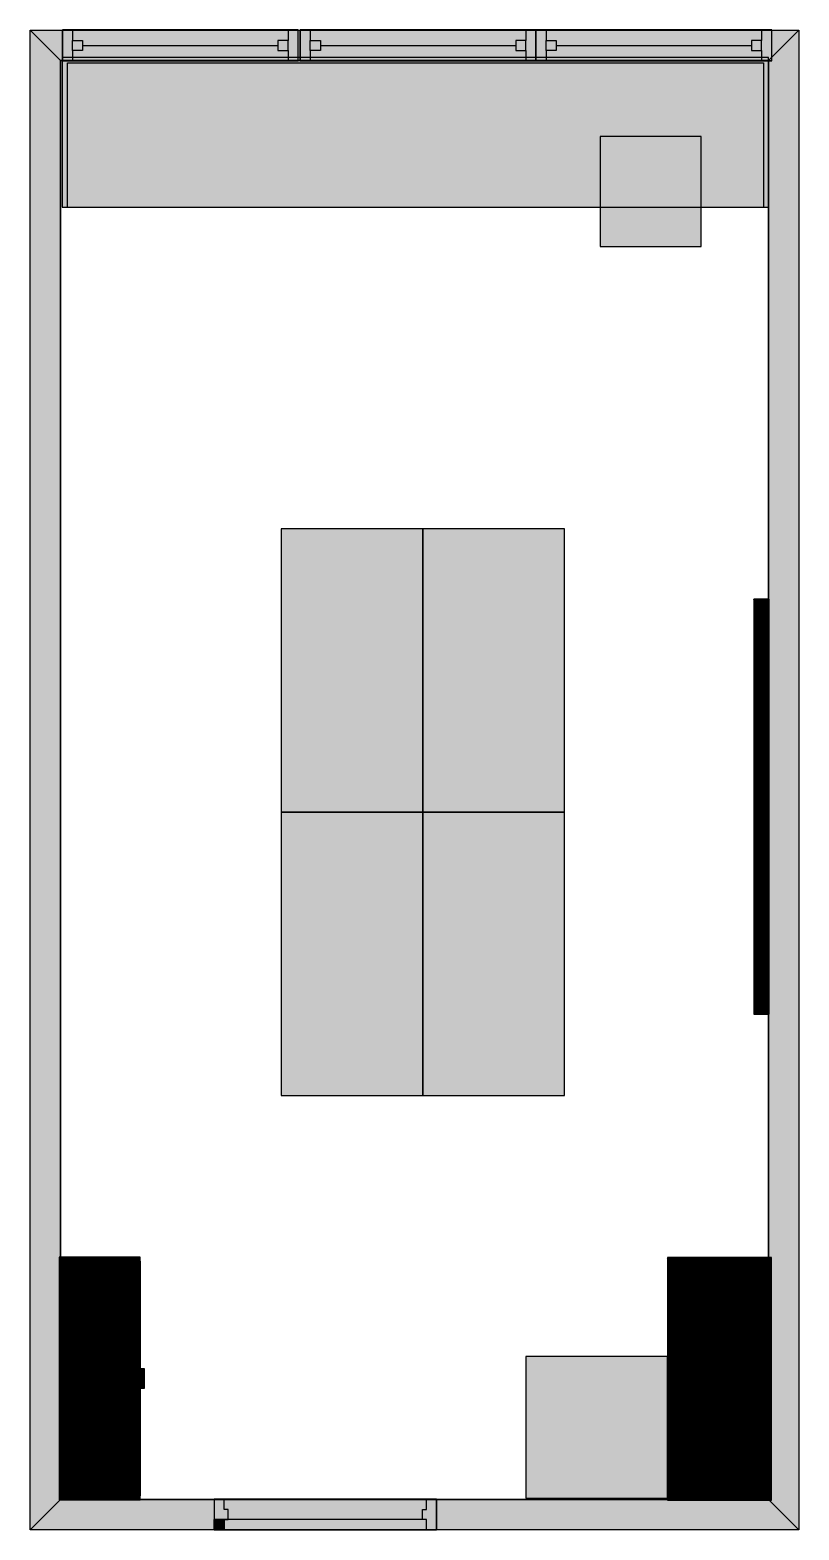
# Model space of a CAD drawing. Extents: x 200 to 4000, y 1055 to 8469.
import ezdxf

# ---------------------------------------------------------------- set-up
doc = ezdxf.new("R2010")
doc.units = 0
doc.header["$MEASUREMENT"] = 0
for name, color, linetype in [('MOUNTABLE', 7, 'CONTINUOUS'), ('OBSTACLE', 7, 'CONTINUOUS'), ('OCCUPIED', 7, 'CONTINUOUS'), ('WALL', 7, 'CONTINUOUS')]:
    doc.layers.add(name, color=color, linetype=linetype)
pattern_1 = [(45, (0, 0), (-2.2352, 2.2352), [])]

msp = doc.modelspace()

# ---------------------------------------------------------------- hatches: boundary and pattern name
at = {"layer": 'MOUNTABLE'}
msp.add_hatch(color=251, dxfattribs=at).paths.add_polyline_path([(3017.1, 7399.3), (3517.1, 7399.3), (3517.1, 7943), (3017.1, 7943)])
at = {"layer": 'OBSTACLE'}
h = msp.add_hatch(color=49, dxfattribs=at)
h.paths.add_polyline_path([(360.4, 8317.9), (360.4, 8467.9), (410.4, 8467.9), (410.4, 8417.9), (410.4, 8367.9), (410.4, 8317.9)])
h.paths.add_polyline_path([(1525.4, 8317.9), (1525.4, 8467.9), (1475.4, 8467.9), (1475.4, 8417.9), (1475.4, 8367.9), (1475.4, 8317.9)])
h = msp.add_hatch(color=49, dxfattribs=at)
h.paths.add_polyline_path([(1535.4, 8317.9), (1535.4, 8467.9), (1585.4, 8467.9), (1585.4, 8417.9), (1585.4, 8367.9), (1585.4, 8317.9)])
h.paths.add_polyline_path([(2700.4, 8317.9), (2700.4, 8467.9), (2650.4, 8467.9), (2650.4, 8417.9), (2650.4, 8367.9), (2650.4, 8317.9)])
h = msp.add_hatch(color=49, dxfattribs=at)
h.paths.add_polyline_path([(2700.4, 8317.9), (2700.4, 8467.9), (2750.4, 8467.9), (2750.4, 8417.9), (2750.4, 8367.9), (2750.4, 8317.9)])
h.paths.add_polyline_path([(3865.4, 8317.9), (3865.4, 8467.9), (3815.4, 8467.9), (3815.4, 8417.9), (3815.4, 8367.9), (3815.4, 8317.9)])
h = msp.add_hatch(color=49, dxfattribs=at)
h.paths.add_polyline_path([(410.4, 8417.9), (460.4, 8417.9), (460.4, 8367.9), (410.4, 8367.9)])
h.paths.add_polyline_path([(1475.4, 8417.9), (1425.4, 8417.9), (1425.4, 8367.9), (1475.4, 8367.9)])
h = msp.add_hatch(color=49, dxfattribs=at)
h.paths.add_polyline_path([(1585.4, 8417.9), (1635.4, 8417.9), (1635.4, 8367.9), (1585.4, 8367.9)])
h.paths.add_polyline_path([(2650.4, 8417.9), (2600.4, 8417.9), (2600.4, 8367.9), (2650.4, 8367.9)])
h = msp.add_hatch(color=49, dxfattribs=at)
h.paths.add_polyline_path([(2750.4, 8417.9), (2800.4, 8417.9), (2800.4, 8367.9), (2750.4, 8367.9)])
h.paths.add_polyline_path([(3815.4, 8417.9), (3765.4, 8417.9), (3765.4, 8367.9), (3815.4, 8367.9)])
h = msp.add_hatch(dxfattribs=at)
h.set_pattern_fill('ANSI31', scale=25.4, style=0)
h.set_pattern_definition(pattern_1)
h.paths.add_polyline_path([(3777.5, 3605.4), (3852.5, 3605.4), (3852.5, 5655.4), (3777.5, 5655.4)], flags=0)
h = msp.add_hatch(dxfattribs=at)
h.set_pattern_fill('ANSI31', scale=25.4, style=0)
h.set_pattern_definition(pattern_1)
h.paths.add_polyline_path([(345, 1204), (745, 1204), (745, 2404), (345, 2404)], flags=0)
h = msp.add_hatch(dxfattribs=at)
h.set_pattern_fill('ANSI31', scale=25.4, style=0)
h.set_pattern_definition(pattern_1)
h.paths.add_polyline_path([(745, 1754), (745, 1854), (765, 1854), (765, 1754)], flags=0)
h.paths.add_polyline_path([(365, 1224), (365, 2384), (745, 2384), (745, 1224)], flags=0)
h = msp.add_hatch(dxfattribs=at)
h.set_pattern_fill('ANSI31', scale=25.4, style=0)
h.set_pattern_definition(pattern_1)
h.paths.add_polyline_path([(3350, 1202.5), (3865, 1202.5), (3865, 2402.5), (3350, 2402.5)], flags=0)
h = msp.add_hatch(color=49, dxfattribs=at)
h.paths.add_polyline_path([(1110.2, 1206.3), (1110.2, 1056.3), (1160.2, 1056.3), (1160.2, 1106.3), (1160.2, 1156.3), (1160.2, 1206.3)])
h.paths.add_polyline_path([(2209.8, 1206.3), (2209.8, 1056.3), (2159.8, 1056.3), (2159.8, 1106.3), (2159.8, 1156.3), (2159.8, 1206.3)])
h = msp.add_hatch(color=49, dxfattribs=at)
h.paths.add_polyline_path([(1160.2, 1106.3), (1180.2, 1106.3), (1180.2, 1156.3), (1160.2, 1156.3)])
h.paths.add_polyline_path([(2159.8, 1106.3), (2139.8, 1106.3), (2139.8, 1156.3), (2159.8, 1156.3)])
for points in [[(1109.8, 1056.3), (2159.8, 1056.3), (2159.8, 1106.3), (1109.8, 1106.3)], [(1109.8, 1106.3), (1160.2, 1106.3), (1160.2, 1056.3), (1109.8, 1056.3)]]:
    msp.add_hatch(color=49, dxfattribs=at).paths.add_polyline_path(points)
at = {"layer": 'OCCUPIED'}
for points in [[(360, 8332.5), (360, 7593), (3850, 7593), (3850, 8332.5)], [(1442.1, 4603.2), (2142.1, 4603.2), (2142.1, 6003.2), (1442.1, 6003.2)], [(2142.1, 4603.2), (2842.1, 4603.2), (2842.1, 6003.2), (2142.1, 6003.2)], [(1442.1, 3203.2), (2142.1, 3203.2), (2142.1, 4603.2), (1442.1, 4603.2)], [(2142.1, 3203.2), (2842.1, 3203.2), (2842.1, 4603.2), (2142.1, 4603.2)], [(2650.4, 1212.5), (3350.4, 1212.5), (3350.4, 1912.5), (2650.4, 1912.5)]]:
    msp.add_hatch(color=254, dxfattribs=at).paths.add_polyline_path(points)
at = {"layer": 'WALL'}
for points in [[(200.4, 1056.3), (200.4, 8467.9), (350.4, 8317.9), (350.4, 1206.3)], [(200.4, 8467.9), (4000.4, 8467.9), (3850.4, 8317.9), (350.4, 8317.9)], [(4000.4, 8467.9), (4000.4, 1056.3), (3850.4, 1206.3), (3850.4, 8317.9)], [(4000.4, 1056.3), (200.4, 1056.3), (350.4, 1206.3), (3850.4, 1206.3)]]:
    msp.add_hatch(color=251, dxfattribs=at).paths.add_polyline_path(points)

# ---------------------------------------------------------------- linework, layer by layer
at = {"layer": 'MOUNTABLE', "linetype": 'CONTINUOUS'}
msp.add_lwpolyline([(3017.1, 7399.3), (3517.1, 7399.3), (3517.1, 7943), (3017.1, 7943)], close=True, dxfattribs=at)
at = {"layer": 'OBSTACLE', "linetype": 'CONTINUOUS'}
for p, q in [((360.4, 8317.9), (360.4, 8467.9)), ((360.4, 8467.9), (410.4, 8467.9)), ((360.4, 8317.9), (360.4, 8467.9)), ((410.4, 8467.9), (410.4, 8417.9)), ((1525.4, 8467.9), (1475.4, 8467.9)), ((1475.4, 8467.9), (1475.4, 8417.9)), ((1525.4, 8317.9), (1525.4, 8467.9)), ((1525.4, 8317.9), (1525.4, 8467.9)), ((1535.4, 8317.9), (1535.4, 8467.9)), ((1535.4, 8467.9), (1585.4, 8467.9)), ((1535.4, 8317.9), (1535.4, 8467.9)), ((1585.4, 8467.9), (1585.4, 8417.9)), ((2700.4, 8467.9), (2650.4, 8467.9)), ((2650.4, 8467.9), (2650.4, 8417.9)), ((2700.4, 8317.9), (2700.4, 8467.9)), ((2700.4, 8467.9), (2750.4, 8467.9)), ((2700.4, 8317.9), (2700.4, 8467.9)), ((2700.4, 8317.9), (2700.4, 8467.9)), ((2700.4, 8317.9), (2700.4, 8467.9)), ((2750.4, 8467.9), (2750.4, 8417.9)), ((3865.4, 8467.9), (3815.4, 8467.9)), ((3815.4, 8467.9), (3815.4, 8417.9)), ((3865.4, 8317.9), (3865.4, 8467.9)), ((3865.4, 8317.9), (3865.4, 8467.9)), ((460.4, 8392.9), (1425.4, 8392.9)), ((1635.4, 8392.9), (2600.4, 8392.9)), ((2800.4, 8392.9), (3765.4, 8392.9)), ((410.4, 8317.9), (360.4, 8317.9)), ((410.4, 8367.9), (410.4, 8317.9)), ((1475.4, 8367.9), (1475.4, 8317.9)), ((1475.4, 8317.9), (1525.4, 8317.9)), ((1585.4, 8317.9), (1535.4, 8317.9)), ((1585.4, 8367.9), (1585.4, 8317.9)), ((2650.4, 8367.9), (2650.4, 8317.9)), ((2650.4, 8317.9), (2700.4, 8317.9)), ((2750.4, 8317.9), (2700.4, 8317.9)), ((2750.4, 8367.9), (2750.4, 8317.9)), ((3815.4, 8367.9), (3815.4, 8317.9)), ((3815.4, 8317.9), (3865.4, 8317.9)), ((3800, 3605.4), (3800, 5655.4)), ((725, 1224), (725, 2384)), ((3350, 2382.5), (3865, 2382.5)), ((365, 2364), (725, 2364)), ((365, 1244), (725, 1244)), ((1110.2, 1206.3), (1110.2, 1056.3)), ((1160.2, 1206.3), (1110.2, 1206.3)), ((1110.2, 1206.3), (1110.2, 1056.3)), ((1160.2, 1156.3), (1160.2, 1206.3)), ((2159.8, 1156.3), (2159.8, 1206.3)), ((2159.8, 1206.3), (2209.8, 1206.3)), ((2209.8, 1206.3), (2209.8, 1056.3)), ((2209.8, 1206.3), (2209.8, 1056.3)), ((3350, 1222.5), (3865, 1222.5)), ((1180.2, 1156.3), (1160.2, 1156.3)), ((1180.2, 1106.3), (1180.2, 1156.3)), ((2139.8, 1106.3), (2139.8, 1156.3)), ((2139.8, 1156.3), (2159.8, 1156.3)), ((1110.2, 1056.3), (1160.2, 1056.3)), ((1160.2, 1056.3), (1160.2, 1106.3)), ((1160.2, 1106.3), (1180.2, 1106.3)), ((2159.8, 1106.3), (2139.8, 1106.3)), ((2159.8, 1056.3), (2159.8, 1106.3)), ((2209.8, 1056.3), (2159.8, 1056.3))]:
    msp.add_line(p, q, dxfattribs=at)
for points in [[(360.4, 8316.6), (1525.4, 8316.6), (1525.4, 8469.2), (360.4, 8469.2)], [(1535.4, 8316.6), (2700.4, 8316.6), (2700.4, 8469.2), (1535.4, 8469.2)], [(2700.4, 8316.6), (3865.4, 8316.6), (3865.4, 8469.2), (2700.4, 8469.2)], [(410.4, 8417.9), (460.4, 8417.9), (460.4, 8367.9), (410.4, 8367.9)], [(1475.4, 8417.9), (1425.4, 8417.9), (1425.4, 8367.9), (1475.4, 8367.9)], [(1585.4, 8417.9), (1635.4, 8417.9), (1635.4, 8367.9), (1585.4, 8367.9)], [(2650.4, 8417.9), (2600.4, 8417.9), (2600.4, 8367.9), (2650.4, 8367.9)], [(2750.4, 8417.9), (2800.4, 8417.9), (2800.4, 8367.9), (2750.4, 8367.9)], [(3815.4, 8417.9), (3765.4, 8417.9), (3765.4, 8367.9), (3815.4, 8367.9)], [(3777.5, 3605.4), (3852.5, 3605.4), (3852.5, 5655.4), (3777.5, 5655.4)], [(345, 1204), (745, 1204), (745, 2404), (345, 2404)], [(365, 1224), (365, 2384), (745, 2384), (745, 1224)], [(3350, 1202.5), (3865, 1202.5), (3865, 2402.5), (3350, 2402.5)], [(745, 1754), (745, 1854), (765, 1854), (765, 1754)], [(2209.8, 1207.6), (1110.2, 1207.6), (1110.2, 1055.1), (2209.8, 1055.1)], [(1109.8, 1056.3), (2159.8, 1056.3), (2159.8, 1106.3), (1109.8, 1106.3)], [(1109.8, 1106.3), (1160.2, 1106.3), (1160.2, 1056.3), (1109.8, 1056.3)]]:
    msp.add_lwpolyline(points, close=True, dxfattribs=at)
at = {"layer": 'OCCUPIED', "linetype": 'CONTINUOUS'}
for points in [[(360, 8332.5), (360, 7593), (3850, 7593), (3850, 8332.5)], [(1442.1, 4603.2), (2142.1, 4603.2), (2142.1, 6003.2), (1442.1, 6003.2)], [(2142.1, 4603.2), (2842.1, 4603.2), (2842.1, 6003.2), (2142.1, 6003.2)], [(1442.1, 3203.2), (2142.1, 3203.2), (2142.1, 4603.2), (1442.1, 4603.2)], [(2142.1, 3203.2), (2842.1, 3203.2), (2842.1, 4603.2), (2142.1, 4603.2)], [(2650.4, 1212.5), (3350.4, 1212.5), (3350.4, 1912.5), (2650.4, 1912.5)]]:
    msp.add_lwpolyline(points, close=True, dxfattribs=at)
msp.add_lwpolyline([(385, 7593), (385, 8307.5), (3825, 8307.5), (3825, 7593)], dxfattribs=at)
at = {"layer": 'WALL', "linetype": 'CONTINUOUS'}
for p, q in [((200.4, 1056.3), (200.4, 8467.9)), ((200.4, 8467.9), (4000.4, 8467.9)), ((4000.4, 8467.9), (4000.4, 1056.3)), ((350.4, 1206.3), (350.4, 8317.9)), ((350.4, 8317.9), (3850.4, 8317.9)), ((3850.4, 8317.9), (3850.4, 1206.3)), ((3850.4, 1206.3), (350.4, 1206.3)), ((4000.4, 1056.3), (200.4, 1056.3))]:
    msp.add_line(p, q, dxfattribs=at)
for points in [[(200.4, 1056.3), (200.4, 8467.9), (350.4, 8317.9), (350.4, 1206.3)], [(200.4, 8467.9), (4000.4, 8467.9), (3850.4, 8317.9), (350.4, 8317.9)], [(4000.4, 8467.9), (4000.4, 1056.3), (3850.4, 1206.3), (3850.4, 8317.9)], [(4000.4, 1056.3), (200.4, 1056.3), (350.4, 1206.3), (3850.4, 1206.3)]]:
    msp.add_lwpolyline(points, close=True, dxfattribs=at)

doc.saveas('drawing.dxf')
